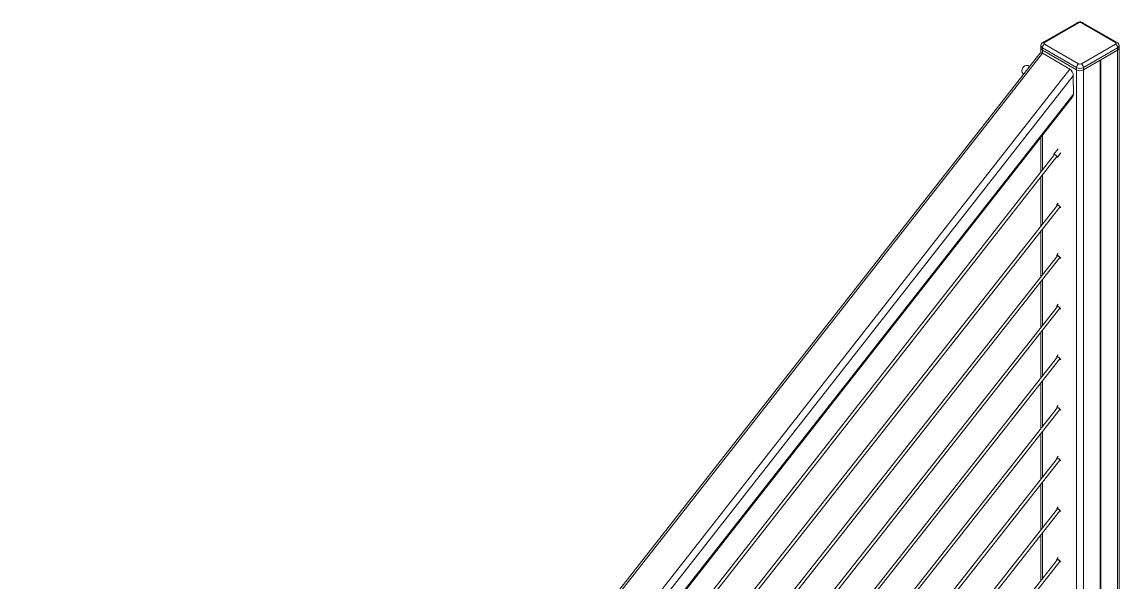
# Model space of a CAD drawing. Header units: inches. Extents: x 0.03 to 2.74, y 0.01 to 1.91.
# Drawn here: x 1.0275 to 1.2134, y 0.5621 to 0.657 of the extents above; entities that cross this region are included whole.
import ezdxf

# ---------------------------------------------------------------- set-up
doc = ezdxf.new("R2010")
doc.units = ezdxf.units.IN
doc.header["$MEASUREMENT"] = 0

msp = doc.modelspace()

# ---------------------------------------------------------------- linework, layer by layer
at = {"color": 7, "linetype": 'Continuous', "lineweight": 15}
for p, q in [((1.20627817211167, 0.6568667329040448), (1.200478410384522, 0.653518601725938)), ((1.206524215402018, 0.6568423692834292), (1.200724453674869, 0.6534942381053223)), ((1.212787958897, 0.6534942420966047), (1.206988200626778, 0.6568423712790703)), ((1.213034002187348, 0.6535186057172204), (1.207234243917126, 0.6568667348996861)), ((1.200136236880642, 0.6529584708533115), (1.200136236880642, 0.6525566270922608)), ((1.206176227347679, 0.6492755269565222), (1.200376469077457, 0.6526236561389879)), ((1.200376469077457, 0.6522218123779372), (1.200376469077457, 0.6526236561389879)), ((1.200724457131796, 0.653226389127761), (1.206524215402018, 0.6498782599452955)), ((1.206988197169852, 0.649878255954013), (1.212787958897, 0.6532263871321198)), ((1.213135940037486, 0.6526236581346291), (1.207336178310338, 0.6492755269565222)), ((1.213135940037486, 0.6522218143735784), (1.213135940037486, 0.6526236581346291)), ((1.213376182605081, 0.6525566270922608), (1.213376182605081, 0.6529584708533116)), ((1.199927531853973, 0.6516296125001331), (1.027451441133076, 0.4318471446927356)), ((1.200136236880642, 0.6525566270922608), (1.200136236880642, 0.6517466003834337)), ((1.206176227347679, 0.6488736831954716), (1.200376469077457, 0.6522218123779372)), ((1.20503481933904, 0.6490004971254905), (1.200395012031477, 0.6516790008705912)), ((1.213135940037486, 0.6522218143735784), (1.207336178310338, 0.6488736831954716)), ((1.21029405603066, 0.650581229657265), (1.213135940037486, 0.6522218143735784)), ((1.213135940037486, 0.5385185101426619), (1.213135940037486, 0.6522218143735784)), ((1.213376182605081, 0.5388533228613445), (1.213376182605081, 0.6525566270922608)), ((1.198215081062212, 0.6494474745964787), (1.197921460091742, 0.6496169783747416)), ((1.206176227347679, 0.6488736831954716), (1.206176227347679, 0.6492755269565222)), ((1.210178062317164, 0.6505142679117849), (1.207336178310338, 0.6488736831954716)), ((1.207336178310338, 0.6488736831954716), (1.207336178310338, 0.6492755269565222)), ((1.210178062317164, 0.5368109636808686), (1.210178062317164, 0.6505142679117849)), ((1.21029405603066, 0.5368779254263486), (1.21029405603066, 0.650581229657265)), ((1.197101318095202, 0.6481962910942349), (1.197192086615654, 0.6481438915427338)), ((1.205630606802414, 0.6447744641676252), (1.205617954451237, 0.647887437165686)), ((1.206176227347679, 0.5351703789645552), (1.206176227347679, 0.6488736831954716)), ((1.207336178310338, 0.5351703789645552), (1.207336178310338, 0.6488736831954716)), ((1.033003641979121, 0.4245450176054413), (1.205521271129456, 0.6443804259995061)), ((1.200136236880642, 0.6375183915841114), (1.200136236880642, 0.6315817671671484)), ((1.202442114054942, 0.6345200956161573), (1.122062128031, 0.5320936617169306)), ((1.122505935175482, 0.5318155381313624), (1.202851849731337, 0.6341985589840267)), ((1.203053091253582, 0.6355095681743346), (1.20233967840738, 0.6346004807720106)), ((1.202954275008119, 0.6341181718325322), (1.203499605171554, 0.6348130719709918)), ((1.200136236880642, 0.6307381204138608), (1.200136236880642, 0.622421498639094)), ((1.123479896575839, 0.5244631897034474), (1.203348202159396, 0.6256501709936518)), ((1.202939375654684, 0.6259728592353258), (1.124078335501878, 0.5260620098187848)), ((1.203053181133672, 0.6263272043155915), (1.202837171621201, 0.6260535337902958)), ((1.203450406192878, 0.6255694964386819), (1.203499515291463, 0.6256317140620405)), ((1.200136236880642, 0.6215808618019217), (1.200136236880642, 0.6138488902850024)), ((1.202939375654684, 0.6174002508812343), (1.123479886205059, 0.5167312162375564)), ((1.203053181133672, 0.6177546039453622), (1.202837171621201, 0.6174809334200666)), ((1.123479896575839, 0.5158905833453215), (1.203348202159396, 0.6170775626395603)), ((1.203450406192878, 0.6169968880845903), (1.203499515291463, 0.617059105707949)), ((1.200136236880642, 0.6130082534478302), (1.200136236880642, 0.6052762859228421)), ((1.202939375654684, 0.6088276505110051), (1.123479886205059, 0.5081586098794304)), ((1.123479896575839, 0.5073179759892128), (1.203348202159396, 0.6085049542854688)), ((1.203053181133672, 0.6091819955912707), (1.202837171621201, 0.6089083250659751)), ((1.203450406192878, 0.6084242797304987), (1.203499515291463, 0.6084864973538574)), ((1.200136236880642, 0.6044356450937387), (1.200136236880642, 0.5967036775687505)), ((1.203053181133672, 0.6006093872371793), (1.202837171621201, 0.6003357167118837)), ((1.202939375654684, 0.6002550421569136), (1.123479886205059, 0.4995860030223131)), ((1.123479896575839, 0.498745368633104), (1.203348202159396, 0.5999323499233085)), ((1.203450406192878, 0.5998516753683384), (1.203499515291463, 0.5999138929916971)), ((1.200136236880642, 0.5958630407315783), (1.200136236880642, 0.5881310732065902)), ((1.202939375654684, 0.591682433802822), (1.123479886205059, 0.4910133961651958)), ((1.123479896575839, 0.4901727617759866), (1.203348202159396, 0.5913597455611481)), ((1.203053181133672, 0.5920367788830876), (1.202837171621201, 0.591763108357792)), ((1.203450406192878, 0.5912790670142468), (1.203499515291463, 0.5913412886295367)), ((1.200136236880642, 0.5872904323774868), (1.200136236880642, 0.5795584648524987)), ((1.202939375654684, 0.5831098254487305), (1.123479886205059, 0.4824407888090871)), ((1.123479896575839, 0.4816001549188693), (1.203348202159396, 0.5827871372070565)), ((1.203053181133672, 0.5834641745209272), (1.202837171621201, 0.5831905000037005)), ((1.203450406192878, 0.5827064626520865), (1.203499515291463, 0.5827686802754453)), ((1.200136236880642, 0.5787178240233952), (1.200136236880642, 0.5709858584943728)), ((1.202939375654684, 0.5745372210865701), (1.123479886205059, 0.4738681824509611)), ((1.203053181133672, 0.5748915661668358), (1.202837171621201, 0.5746178956415402)), ((1.123479896575839, 0.4730275475627606), (1.203348202159396, 0.574214528852965)), ((1.203450406192878, 0.574133854297995), (1.203499515291463, 0.5741960719213537)), ((1.200136236880642, 0.5701452176652693), (1.200136236880642, 0.5624132521362468)), ((1.202939375654684, 0.5659646127324787), (1.123479886205059, 0.4652955760928351)), ((1.123479896575839, 0.4644549412046347), (1.203348202159396, 0.565641922494839)), ((1.203053181133672, 0.5663189578127443), (1.202837171621201, 0.5660452872874487)), ((1.203450406192878, 0.5655612479398691), (1.203499515291463, 0.5656234655632277))]:
    msp.add_line(p, q, dxfattribs=at)
at = {"color": 8, "linetype": 'Continuous', "lineweight": 15}
for p, q in [((1.200395012031477, 0.6516790008705912), (1.027746489814211, 0.4316768133907663)), ((1.200376469077457, 0.6516893047252598), (1.200376469077457, 0.6522218123779372)), ((1.20503481933904, 0.6490004971254905), (1.032386297121774, 0.4289983096456656)), ((1.205617954451237, 0.647887437165686), (1.033003635065268, 0.4279288298822158)), ((1.205630606802414, 0.6447744641676252), (1.033003635065268, 0.4247997336633157)), ((1.200376469077457, 0.6318878889404149), (1.200376469077457, 0.6378245133573779)), ((1.200376469077457, 0.6227258559787757), (1.200376469077457, 0.6310442421871274)), ((1.200376469077457, 0.6141532476246842), (1.200376469077457, 0.6218852191416034)), ((1.200376469077457, 0.6055806432625238), (1.200376469077457, 0.613312610787512)), ((1.200376469077457, 0.5970080349084322), (1.200376469077457, 0.6047400024334204)), ((1.200376469077457, 0.5884354305462719), (1.200376469077457, 0.596167394079329)), ((1.200376469077457, 0.5798628221921804), (1.200376469077457, 0.5875947897171685)), ((1.200376469077457, 0.571290213838089), (1.200376469077457, 0.579022181363077)), ((1.200376469077457, 0.5627176074799629), (1.200376469077457, 0.5704495750049511))]:
    msp.add_line(p, q, dxfattribs=at)
at = {"color": 7, "linetype": 'Continuous', "lineweight": 15, "flags": 128}
for points in [[(1.202406887973386, 0.6344752028740421), (1.202379222190198, 0.6345078164781659), (1.202339132212985, 0.6345727977332045), (1.202345907789026, 0.6346052777392888), (1.20239851529728, 0.6346003110237961), (1.202488951952783, 0.6345586603317726), (1.202603445360155, 0.634486663160603), (1.202724569152652, 0.6343952819359953), (1.202833877170198, 0.6342984236249839), (1.202914738139154, 0.6342108401176594)], [(1.202914738139154, 0.6342108401176594), (1.202954831573294, 0.6341458568669796), (1.202948052540327, 0.6341133788565364), (1.202895448488999, 0.634118343576388), (1.202816616735928, 0.634153662250629)], [(1.202903351023095, 0.6259272220554584), (1.202875968707884, 0.6259599274538882), (1.202836307389563, 0.626025451571346), (1.202843449399818, 0.6260583985989955), (1.202896326548343, 0.6260537711723526), (1.202986866911643, 0.6260122601881893), (1.20310130500819, 0.625940183183586), (1.203222207557388, 0.6258485225445551), (1.203331169882278, 0.6257512251535505), (1.203411609106195, 0.6256631107589518)], [(1.203411609106195, 0.6256631107589518), (1.203451273881443, 0.6255975846458528), (1.203444128414262, 0.6255646316299822), (1.203391254722663, 0.6255692570609839), (1.203312177527807, 0.6256045338137843)], [(1.202903351023095, 0.6173546137013669), (1.202875968707884, 0.6173873190997966), (1.202836307389563, 0.6174528432172544), (1.202843449399818, 0.6174857982287664), (1.202896326548343, 0.617481162818261), (1.202986866911643, 0.6174396518340978), (1.20310130500819, 0.6173675828133568), (1.203222207557388, 0.6172759141904637), (1.203331169882278, 0.6171786167994591), (1.203411609106195, 0.6170905024048603)], [(1.203411609106195, 0.6170905024048603), (1.203451273881443, 0.6170249762917613), (1.203444128414262, 0.6169920232758906), (1.203391254722663, 0.6169966487068923), (1.203312177527807, 0.6170319254596929)], [(1.202903351023095, 0.6087820053472753), (1.202875968707884, 0.6088147107457051), (1.202836307389563, 0.6088802348631629), (1.202843449399818, 0.6089131898746748), (1.202896326548343, 0.6089085624480318), (1.202986866911643, 0.6088670434800063), (1.20310130500819, 0.6087949744592653), (1.203222207557388, 0.6087033138202345), (1.203331169882278, 0.6086060084453675), (1.203411609106195, 0.6085178940507687), (1.203411609106195, 0.6085178940507687)], [(1.203411609106195, 0.6085178940507687), (1.203451273881443, 0.6084523679376698), (1.203444128414262, 0.6084194149217991), (1.203391254722663, 0.6084240403528008), (1.203312177527807, 0.6084593171056014)], [(1.202903351023095, 0.6002094009851149), (1.202875968707884, 0.6002421063835448), (1.202836307389563, 0.6003076265090713), (1.202843449399818, 0.6003405815205832), (1.202896326548343, 0.6003359540939402), (1.202986866911643, 0.6002944351259147), (1.20310130500819, 0.6002223661051738), (1.203222207557388, 0.6001307054661429), (1.203331169882278, 0.6000334040832072), (1.203411609106195, 0.5999452856966773)], [(1.203411609106195, 0.5999452856966773), (1.203451273881443, 0.5998797635755094), (1.203444128414262, 0.5998468105596387), (1.203391254722663, 0.5998514359906405), (1.203312177527807, 0.5998867087515098)], [(1.202903351023095, 0.5916367926310234), (1.202875968707884, 0.5916694980294532), (1.202836307389563, 0.5917350221469111), (1.202843449399818, 0.5917679731664918), (1.202896326548343, 0.5917633457398488), (1.202986866911643, 0.5917218307637544), (1.20310130500819, 0.5916497577510822), (1.203222207557388, 0.5915580971120514), (1.203331169882278, 0.5914607997210468), (1.203411609106195, 0.5913726813345168)], [(1.203411609106195, 0.5913726813345168), (1.203451273881443, 0.5913071552214179), (1.203444128414262, 0.5912742022055473), (1.203391254722663, 0.59127883162848), (1.203312177527807, 0.5913141003974183)], [(1.202903351023095, 0.583064184276932), (1.202875968707884, 0.5830968896753617), (1.202836307389563, 0.5831624137928194), (1.202843449399818, 0.5831953688043314), (1.202896326548343, 0.5831907373857572), (1.202986866911643, 0.5831492224096628), (1.20310130500819, 0.5830771533889219), (1.203222207557388, 0.58298548875796), (1.203331169882278, 0.5828881913669552), (1.203411609106195, 0.5828000729804254)], [(1.203411609106195, 0.5828000729804254), (1.203451273881443, 0.5827345468673264), (1.203444128414262, 0.5827015978433869), (1.203391254722663, 0.5827062232743886), (1.203312177527807, 0.5827414960352579)], [(1.202903351023095, 0.5744915799147715), (1.202875968707884, 0.5745242853132013), (1.202836307389563, 0.574589805438728), (1.202843449399818, 0.5746227604502397), (1.202896326548343, 0.5746181330235969), (1.202986866911643, 0.5745766140555714), (1.20310130500819, 0.5745045450348304), (1.203222207557388, 0.5744128843957995), (1.203331169882278, 0.5743155830128638), (1.203411609106195, 0.5742274646263338)], [(1.203411609106195, 0.5742274646263338), (1.203451273881443, 0.5741619425051661), (1.203444128414262, 0.5741289894892952), (1.203391254722663, 0.574133614920297), (1.203312177527807, 0.5741688876811665)], [(1.202903351023095, 0.5659189715606799), (1.202875968707884, 0.5659516769591099), (1.202836307389563, 0.5660172010765676), (1.202843449399818, 0.5660501540921139), (1.202896326548343, 0.5660455246695053), (1.202986866911643, 0.5660040076974454), (1.20310130500819, 0.5659319386767044), (1.203222207557388, 0.565840276041708), (1.203331169882278, 0.5657429766547378), (1.203411609106195, 0.5656548582682078), (1.203411609106195, 0.5656548582682078)], [(1.203411609106195, 0.5656548582682078), (1.203451273881443, 0.5655893341510745), (1.203444128414262, 0.5655563831311694), (1.203391254722663, 0.5655610085621711), (1.203312177527807, 0.5655962813230404)]]:
    msp.add_lwpolyline(points, dxfattribs=at)
at = {"color": 8, "linetype": 'Continuous', "lineweight": 15}
for centre, radius, start, end in [((1.206380059253286, 0.6566411180052295), 0.0002475541803203904, 54.38600149680785, 114.3038198867103), ((1.207132357600593, 0.6566411116685206), 0.000247561434674461, 65.69714784758128, 125.6130307691247), ((1.200546862812021, 0.652999566713035), 0.0004127260404423885, 185.7824507985331, 245.6160386668753), ((1.200580296813452, 0.6532929870265045), 0.0002475544332442644, 54.38584052807008, 114.2939559559124), ((1.212929585444615, 0.6533184395913252), 0.0002257534049619363, 62.43000253304569, 128.854928394534), ((1.212973450537897, 0.6529937988958755), 0.0004042363425188365, 293.7011765062636, 355.055545450727)]:
    msp.add_arc(centre, radius, start, end, dxfattribs=at)
at = {"color": 7, "linetype": 'Continuous', "lineweight": 15}
for centre, radius, start, end in [((1.206756209940138, 0.656394637049959), 0.0005042674078362378, 62.60935051542353, 117.3911423529147), ((1.201132027262295, 0.6525892564094078), 0.0007563408702898754, 122.6068131982523, 177.3931866560917), ((1.200775284529921, 0.6533603142725553), 0.0001432458334765739, 110.7842819036196, 249.2171970440957), ((1.212737131884264, 0.6533603146143623), 0.000143247882090719, 290.7823271034121, 69.21767289657299), ((1.212380417737748, 0.6525892795791973), 0.0007563040595392764, 2.605334546616954, 57.39400832624423), ((1.200546732957522, 0.6525975696586692), 0.0004125328143043719, 185.6958001890859, 245.6236753181214), ((1.212965685796617, 0.652597577697037), 0.0004125343401350578, 294.3747588796259, 354.3030989799606), ((1.197805045023648, 0.6487371114592575), 0.0008875349328578527, 82.46298076885935, 217.5425962058197), ((1.206931785532516, 0.6492411272269427), 0.0007563408702895013, 122.6068131982704, 177.3931866561322), ((1.206756202829008, 0.650394879610353), 0.001260683117433469, 242.6097575044311, 297.3902424955616), ((1.206756210137498, 0.6503259974945993), 0.0005042722184962891, 242.6091156096593, 297.3898986462967), ((1.2065806560106, 0.6492411484010909), 0.0007563040595390293, 2.605334546575708, 57.39400832623063), ((1.206756202829008, 0.6499930358493011), 0.001260683117432286, 242.6097575044033, 297.3902424955894), ((1.202375780038369, 0.6340137334725151), 0.0005106885765989127, 21.21780790951385, 82.536687469795), ((1.202877104537551, 0.6254736421319662), 0.0005030858856258834, 20.54188949317508, 82.88979020578377), ((1.202877122952396, 0.6169010571083712), 0.0005030604554200634, 20.5401371791902, 82.89154251978877), ((1.202877086560603, 0.6083284149999231), 0.0005031063771877291, 20.54228274603152, 82.88801814452961), ((1.202877090238434, 0.5997558091214227), 0.0005031034653060714, 20.54259142668039, 82.88839886484692), ((1.202877091328056, 0.5911831999638305), 0.0005031041277287718, 20.54314636897874, 82.88853333003797), ((1.20287711374552, 0.5826106200113115), 0.0005030731697093225, 20.54101330634755, 82.89066639266471), ((1.202877090238434, 0.5740379880510799), 0.0005031034653053554, 20.54259142661525, 82.88839886488772), ((1.202877100044768, 0.5654653910289644), 0.0005030910065287557, 20.54198767810176, 82.88934731629)]:
    msp.add_arc(centre, radius, start, end, dxfattribs=at)
for centre, major_axis, ratio, start_param, end_param in [((1.200398173075891, 0.6509007579283144), (-0.0003488392954311692, 0.0008241990413941913), 0.5621823282898979, 5.643307175335819, 6.584526579459433), ((1.205037981351393, 0.648222253624434), (-0.0003488392954309472, 0.0008241990413941913), 0.5621823282894954, 4.072510848541357, 5.643307175335782), ((1.205050631794069, 0.6451092771029974), (-0.0003488392954309472, 0.0008241990413941913), 0.5621823282897722, 3.442933925870223, 4.072510848541121)]:
    msp.add_ellipse(centre, major_axis=major_axis, ratio=ratio, start_param=start_param, end_param=end_param, dxfattribs=at)
for points, knots in [([(1.207234243917126, 0.6568667348996861), (1.20719371358185, 0.6568875025352041), (1.207096791274417, 0.6569371652666034), (1.206922702503304, 0.656980993506209), (1.206717821899008, 0.6569944272041675), (1.206514149735582, 0.656966635638556), (1.206368157168249, 0.6569160059110911), (1.206295130000354, 0.6568760185143493), (1.20627817211167, 0.6568667329040448)], [0, 0, 0, 0, 0.1394743220695891, 0.3335322303790299, 0.5350382285497799, 0.7442354894798981, 0.9406080473370777, 1, 1, 1, 1]), ([(1.200478410384522, 0.653518601725938), (1.200436708186321, 0.6534913664282725), (1.20034713254983, 0.6534328654564134), (1.200237970374965, 0.653309092823647), (1.200164439415066, 0.6531574137108889), (1.200131123832325, 0.6530349986208899), (1.200138910305823, 0.6529688771067524), (1.200140163949204, 0.6529582313633903)], [0, 0, 0, 0, 0.2175106587708556, 0.4672093209373147, 0.710903348490352, 0.9534546539199849, 1, 1, 1, 1]), ([(1.21337223479496, 0.6529588261008036), (1.213370295635855, 0.6530080708894508), (1.213366159829418, 0.6531130993595073), (1.213302717487696, 0.6532609044296989), (1.213205945198049, 0.6533918141351259), (1.213110024951532, 0.6534726201298884), (1.213048968658864, 0.6535095526133197), (1.213034002187348, 0.6535186057172204)], [0, 0, 0, 0, 0.213242331640908, 0.4547997150327541, 0.6877061067795652, 0.9234487150548998, 1, 1, 1, 1])]:
    msp.add_open_spline(points, degree=3, knots=knots, dxfattribs=at)

doc.saveas('drawing.dxf')
